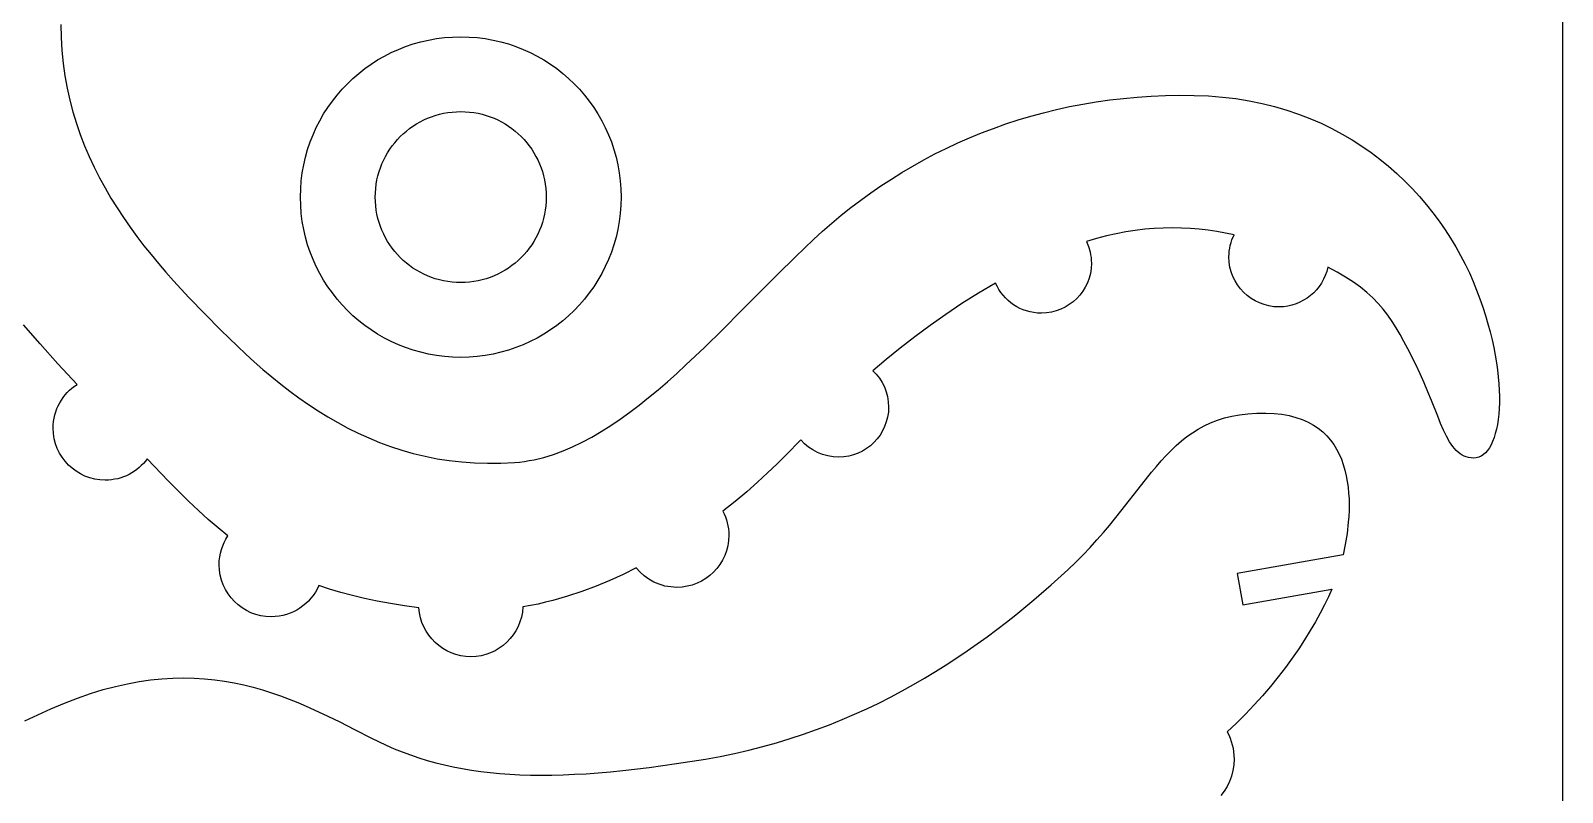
# Model space of a CAD drawing. Extents: x -3005 to 3005, y -2434 to 2434.
# Drawn here: x -1782 to -60, y 469 to 1326 of the extents above; entities that cross this region are included whole.
import ezdxf

# ---------------------------------------------------------------- set-up
doc = ezdxf.new("R2010")
doc.units = 0
doc.header["$MEASUREMENT"] = 0
doc.layers.get('0').update_dxf_attribs({"linetype": 'CONTINUOUS'})

msp = doc.modelspace()

# ---------------------------------------------------------------- linework, layer by layer
for p, q in [((-60.1, 2434), (-60.1, -2434)), ((-1748.4, 1333.1), (-1748.2, 1318.3)), ((-1748.2, 1318.3), (-1747.3, 1303.7)), ((-1360.8, 1308.3), (-1352.4, 1311.2)), ((-1352.4, 1311.2), (-1343.8, 1313.6)), ((-1343.8, 1313.6), (-1335.1, 1315.6)), ((-1335.1, 1315.6), (-1326.2, 1317.2)), ((-1326.2, 1317.2), (-1317.2, 1318.3)), ((-1317.2, 1318.3), (-1308, 1319)), ((-1308, 1319), (-1298.8, 1319.3)), ((-1298.8, 1319.3), (-1289.5, 1319)), ((-1289.5, 1319), (-1280.3, 1318.3)), ((-1280.3, 1318.3), (-1271.3, 1317.2)), ((-1271.3, 1317.2), (-1262.4, 1315.6)), ((-1262.4, 1315.6), (-1253.7, 1313.6)), ((-1253.7, 1313.6), (-1245.2, 1311.2)), ((-1245.2, 1311.2), (-1236.8, 1308.3)), ((-1747.3, 1303.7), (-1745.9, 1289.4)), ((-1399.6, 1288.5), (-1392.3, 1293.2)), ((-1392.3, 1293.2), (-1384.7, 1297.5)), ((-1384.7, 1297.5), (-1376.9, 1301.5)), ((-1376.9, 1301.5), (-1368.9, 1305.1)), ((-1368.9, 1305.1), (-1360.8, 1308.3)), ((-1236.8, 1308.3), (-1228.6, 1305.1)), ((-1228.6, 1305.1), (-1220.6, 1301.5)), ((-1220.6, 1301.5), (-1212.8, 1297.5)), ((-1212.8, 1297.5), (-1205.3, 1293.2)), ((-1205.3, 1293.2), (-1198, 1288.5)), ((-1745.9, 1289.4), (-1743.9, 1275.3)), ((-1743.9, 1275.3), (-1741.5, 1261.6)), ((-1420, 1272.4), (-1413.4, 1278.1)), ((-1413.4, 1278.1), (-1406.6, 1283.5)), ((-1406.6, 1283.5), (-1399.6, 1288.5)), ((-1198, 1288.5), (-1190.9, 1283.5)), ((-1190.9, 1283.5), (-1184.1, 1278.1)), ((-1184.1, 1278.1), (-1177.6, 1272.4)), ((-1741.5, 1261.6), (-1738.5, 1248.1)), ((-1437.9, 1253.7), (-1432.2, 1260.2)), ((-1432.2, 1260.2), (-1426.3, 1266.5)), ((-1426.3, 1266.5), (-1420, 1272.4)), ((-1177.6, 1272.4), (-1171.3, 1266.5)), ((-1171.3, 1266.5), (-1165.3, 1260.2)), ((-1165.3, 1260.2), (-1159.7, 1253.7)), ((-1738.5, 1248.1), (-1735, 1234.9)), ((-1448.3, 1239.8), (-1443.2, 1246.8)), ((-1443.2, 1246.8), (-1437.9, 1253.7)), ((-1159.7, 1253.7), (-1154.3, 1246.8)), ((-1154.3, 1246.8), (-1149.3, 1239.8)), ((-628.9, 1237.4), (-614.2, 1240.7)), ((-614.2, 1240.7), (-599.3, 1243.5)), ((-599.3, 1243.5), (-584.3, 1246.1)), ((-584.3, 1246.1), (-569, 1248.2)), ((-569, 1248.2), (-553.6, 1250)), ((-553.6, 1250), (-538.1, 1251.5)), ((-538.1, 1251.5), (-522.3, 1252.5)), ((-522.3, 1252.5), (-506.4, 1253.2)), ((-506.4, 1253.2), (-490.4, 1253.5)), ((-490.4, 1253.5), (-474.1, 1253.4)), ((-474.1, 1253.4), (-458, 1252.7)), ((-458, 1252.7), (-442.4, 1251.5)), ((-442.4, 1251.5), (-427.1, 1249.7)), ((-427.1, 1249.7), (-412.2, 1247.3)), ((-412.2, 1247.3), (-397.8, 1244.3)), ((-397.8, 1244.3), (-383.7, 1240.8)), ((-383.7, 1240.8), (-370, 1236.8)), ((-1735, 1234.9), (-1731, 1221.9)), ((-1461.3, 1217.1), (-1457.3, 1224.9)), ((-1457.3, 1224.9), (-1453, 1232.5)), ((-1453, 1232.5), (-1448.3, 1239.8)), ((-1348.6, 1221.2), (-1344.6, 1223.5)), ((-1344.6, 1223.5), (-1340.5, 1225.7)), ((-1340.5, 1225.7), (-1336.2, 1227.6)), ((-1336.2, 1227.6), (-1331.8, 1229.3)), ((-1331.8, 1229.3), (-1327.4, 1230.8)), ((-1327.4, 1230.8), (-1322.8, 1232.1)), ((-1322.8, 1232.1), (-1318.1, 1233.2)), ((-1318.1, 1233.2), (-1313.4, 1234)), ((-1313.4, 1234), (-1308.6, 1234.6)), ((-1308.6, 1234.6), (-1303.7, 1235)), ((-1303.7, 1235), (-1298.8, 1235.1)), ((-1298.8, 1235.1), (-1293.8, 1235)), ((-1293.8, 1235), (-1288.9, 1234.6)), ((-1288.9, 1234.6), (-1284.1, 1234)), ((-1284.1, 1234), (-1279.4, 1233.2)), ((-1279.4, 1233.2), (-1274.7, 1232.1)), ((-1274.7, 1232.1), (-1270.2, 1230.8)), ((-1270.2, 1230.8), (-1265.7, 1229.3)), ((-1265.7, 1229.3), (-1261.3, 1227.6)), ((-1261.3, 1227.6), (-1257.1, 1225.7)), ((-1257.1, 1225.7), (-1252.9, 1223.5)), ((-1252.9, 1223.5), (-1248.9, 1221.2)), ((-1149.3, 1239.8), (-1144.6, 1232.5)), ((-1144.6, 1232.5), (-1140.2, 1224.9)), ((-1140.2, 1224.9), (-1136.3, 1217.1)), ((-685.9, 1221.2), (-671.9, 1225.7)), ((-671.9, 1225.7), (-657.8, 1230)), ((-657.8, 1230), (-643.4, 1233.9)), ((-643.4, 1233.9), (-628.9, 1237.4)), ((-370, 1236.8), (-356.8, 1232.3)), ((-356.8, 1232.3), (-343.9, 1227.4)), ((-343.9, 1227.4), (-331.5, 1222)), ((-1731, 1221.9), (-1726.6, 1209.2)), ((-1726.6, 1209.2), (-1721.8, 1196.7)), ((-1468.1, 1201), (-1464.9, 1209.1)), ((-1464.9, 1209.1), (-1461.3, 1217.1)), ((-1369.9, 1203.6), (-1366.8, 1207)), ((-1366.8, 1207), (-1363.4, 1210.2)), ((-1363.4, 1210.2), (-1359.9, 1213.2)), ((-1359.9, 1213.2), (-1356.3, 1216)), ((-1356.3, 1216), (-1352.5, 1218.7)), ((-1352.5, 1218.7), (-1348.6, 1221.2)), ((-1248.9, 1221.2), (-1245, 1218.7)), ((-1245, 1218.7), (-1241.2, 1216)), ((-1241.2, 1216), (-1237.6, 1213.2)), ((-1237.6, 1213.2), (-1234.1, 1210.2)), ((-1234.1, 1210.2), (-1230.8, 1207)), ((-1230.8, 1207), (-1227.6, 1203.6)), ((-1136.3, 1217.1), (-1132.6, 1209.1)), ((-1132.6, 1209.1), (-1129.4, 1201)), ((-739.8, 1199.9), (-726.6, 1205.7)), ((-726.6, 1205.7), (-713.2, 1211.2)), ((-713.2, 1211.2), (-699.7, 1216.3)), ((-699.7, 1216.3), (-685.9, 1221.2)), ((-331.5, 1222), (-319.5, 1216.2)), ((-319.5, 1216.2), (-307.8, 1209.9)), ((-307.8, 1209.9), (-296.5, 1203.3)), ((-1721.8, 1196.7), (-1716.6, 1184.5)), ((-1473.4, 1184), (-1471, 1192.6)), ((-1471, 1192.6), (-1468.1, 1201)), ((-1383.3, 1184.8), (-1381, 1188.8)), ((-1381, 1188.8), (-1378.5, 1192.7)), ((-1378.5, 1192.7), (-1375.8, 1196.5)), ((-1375.8, 1196.5), (-1373, 1200.1)), ((-1373, 1200.1), (-1369.9, 1203.6)), ((-1227.6, 1203.6), (-1224.6, 1200.1)), ((-1224.6, 1200.1), (-1221.7, 1196.5)), ((-1221.7, 1196.5), (-1219, 1192.7)), ((-1219, 1192.7), (-1216.5, 1188.8)), ((-1216.5, 1188.8), (-1214.2, 1184.8)), ((-1129.4, 1201), (-1126.6, 1192.6)), ((-1126.6, 1192.6), (-1124.2, 1184)), ((-765.6, 1187.5), (-752.8, 1193.8)), ((-752.8, 1193.8), (-739.8, 1199.9)), ((-296.5, 1203.3), (-285.7, 1196.4)), ((-285.7, 1196.4), (-275.2, 1189.1)), ((-275.2, 1189.1), (-265.2, 1181.5)), ((-1716.6, 1184.5), (-1711, 1172.5)), ((-1711, 1172.5), (-1705.1, 1160.8)), ((-1477, 1166.4), (-1475.4, 1175.3)), ((-1475.4, 1175.3), (-1473.4, 1184)), ((-1390.6, 1167.6), (-1389.1, 1172)), ((-1389.1, 1172), (-1387.4, 1176.4)), ((-1387.4, 1176.4), (-1385.4, 1180.7)), ((-1385.4, 1180.7), (-1383.3, 1184.8)), ((-1214.2, 1184.8), (-1212.1, 1180.7)), ((-1212.1, 1180.7), (-1210.2, 1176.4)), ((-1210.2, 1176.4), (-1208.5, 1172)), ((-1208.5, 1172), (-1206.9, 1167.6)), ((-1124.2, 1184), (-1122.1, 1175.3)), ((-1122.1, 1175.3), (-1120.6, 1166.4)), ((-802.7, 1166.8), (-790.5, 1173.9)), ((-790.5, 1173.9), (-778.1, 1180.8)), ((-778.1, 1180.8), (-765.6, 1187.5)), ((-265.2, 1181.5), (-255.5, 1173.6)), ((-255.5, 1173.6), (-246.2, 1165.4)), ((-1705.1, 1160.8), (-1698.8, 1149.2)), ((-1478.8, 1148.3), (-1478.1, 1157.4)), ((-1478.1, 1157.4), (-1477, 1166.4)), ((-1393.8, 1153.6), (-1393, 1158.4)), ((-1393, 1158.4), (-1391.9, 1163)), ((-1391.9, 1163), (-1390.6, 1167.6)), ((-1206.9, 1167.6), (-1205.6, 1163)), ((-1205.6, 1163), (-1204.6, 1158.4)), ((-1204.6, 1158.4), (-1203.7, 1153.6)), ((-1120.6, 1166.4), (-1119.4, 1157.4)), ((-1119.4, 1157.4), (-1118.7, 1148.3)), ((-826.3, 1151.6), (-814.6, 1159.3)), ((-814.6, 1159.3), (-802.7, 1166.8)), ((-246.2, 1165.4), (-237.3, 1157)), ((-237.3, 1157), (-228.8, 1148.3)), ((-1698.8, 1149.2), (-1692.2, 1137.9)), ((-1692.2, 1137.9), (-1685.3, 1126.8)), ((-1479.1, 1139), (-1478.8, 1148.3)), ((-1478.8, 1129.7), (-1479.1, 1139)), ((-1394.9, 1139), (-1394.8, 1143.9)), ((-1394.8, 1134), (-1394.9, 1139)), ((-1394.8, 1143.9), (-1394.4, 1148.8)), ((-1394.4, 1148.8), (-1393.8, 1153.6)), ((-1203.7, 1153.6), (-1203.1, 1148.8)), ((-1203.1, 1148.8), (-1202.7, 1143.9)), ((-1202.7, 1143.9), (-1202.6, 1139)), ((-1202.6, 1139), (-1202.7, 1134)), ((-1118.7, 1148.3), (-1118.5, 1139)), ((-1118.5, 1139), (-1118.7, 1129.7)), ((-849.1, 1135.5), (-837.8, 1143.7)), ((-837.8, 1143.7), (-826.3, 1151.6)), ((-228.8, 1148.3), (-220.7, 1139.5)), ((-220.7, 1139.5), (-212.9, 1130.4)), ((-1685.3, 1126.8), (-1678.1, 1115.9)), ((-1478.1, 1120.5), (-1478.8, 1129.7)), ((-1477, 1111.5), (-1478.1, 1120.5)), ((-1394.4, 1129.1), (-1394.8, 1134)), ((-1393.8, 1124.3), (-1394.4, 1129.1)), ((-1393, 1119.6), (-1393.8, 1124.3)), ((-1391.9, 1115), (-1393, 1119.6)), ((-1204.6, 1119.6), (-1205.6, 1115)), ((-1203.7, 1124.3), (-1204.6, 1119.6)), ((-1203.1, 1129.1), (-1203.7, 1124.3)), ((-1202.7, 1134), (-1203.1, 1129.1)), ((-1119.4, 1120.5), (-1120.6, 1111.5)), ((-1118.7, 1129.7), (-1119.4, 1120.5)), ((-871, 1118.5), (-860.2, 1127.1)), ((-860.2, 1127.1), (-849.1, 1135.5)), ((-212.9, 1130.4), (-205.6, 1121.2)), ((-205.6, 1121.2), (-198.6, 1111.8)), ((-1678.1, 1115.9), (-1670.6, 1105.2)), ((-1670.6, 1105.2), (-1663, 1094.7)), ((-1475.4, 1102.6), (-1477, 1111.5)), ((-1473.4, 1093.9), (-1475.4, 1102.6)), ((-1390.6, 1110.4), (-1391.9, 1115)), ((-1389.1, 1105.9), (-1390.6, 1110.4)), ((-1387.4, 1101.6), (-1389.1, 1105.9)), ((-1208.5, 1105.9), (-1210.2, 1101.6)), ((-1206.9, 1110.4), (-1208.5, 1105.9)), ((-1205.6, 1115), (-1206.9, 1110.4)), ((-1122.1, 1102.6), (-1124.2, 1093.9)), ((-1120.6, 1111.5), (-1122.1, 1102.6)), ((-892, 1100.5), (-881.6, 1109.6)), ((-881.6, 1109.6), (-871, 1118.5)), ((-529.7, 1102.7), (-540.3, 1101.4)), ((-519.2, 1103.6), (-529.7, 1102.7)), ((-508.9, 1104.1), (-519.2, 1103.6)), ((-498.6, 1104.3), (-508.9, 1104.1)), ((-488.4, 1104.1), (-498.6, 1104.3)), ((-478.4, 1103.6), (-488.4, 1104.1)), ((-468.4, 1102.8), (-478.4, 1103.6)), ((-458.5, 1101.6), (-468.4, 1102.8)), ((-198.6, 1111.8), (-192, 1102.3)), ((-192, 1102.3), (-185.8, 1092.8)), ((-1663, 1094.7), (-1655.1, 1084.3)), ((-1471, 1085.4), (-1473.4, 1093.9)), ((-1468.1, 1077), (-1471, 1085.4)), ((-1385.4, 1097.3), (-1387.4, 1101.6)), ((-1383.3, 1093.1), (-1385.4, 1097.3)), ((-1381, 1089.1), (-1383.3, 1093.1)), ((-1378.5, 1085.2), (-1381, 1089.1)), ((-1375.8, 1081.5), (-1378.5, 1085.2)), ((-1219, 1085.2), (-1221.7, 1081.5)), ((-1216.5, 1089.1), (-1219, 1085.2)), ((-1214.2, 1093.1), (-1216.5, 1089.1)), ((-1212.1, 1097.3), (-1214.2, 1093.1)), ((-1210.2, 1101.6), (-1212.1, 1097.3)), ((-1126.6, 1085.4), (-1129.4, 1077)), ((-1124.2, 1093.9), (-1126.6, 1085.4)), ((-922.3, 1071.9), (-902.2, 1091.2)), ((-902.2, 1091.2), (-892, 1100.5)), ((-584, 1092.3), (-595.3, 1088.9)), ((-595.3, 1088.9), (-592.9, 1083.2)), ((-572.8, 1095.2), (-584, 1092.3)), ((-561.8, 1097.7), (-572.8, 1095.2)), ((-551, 1099.7), (-561.8, 1097.7)), ((-540.3, 1101.4), (-551, 1099.7)), ((-448.7, 1100.2), (-458.5, 1101.6)), ((-438.9, 1098.5), (-448.7, 1100.2)), ((-429.2, 1096.6), (-438.9, 1098.5)), ((-433.5, 1084.6), (-432.7, 1087.7)), ((-432.7, 1087.7), (-431.7, 1090.8)), ((-431.7, 1090.8), (-429.2, 1096.6)), ((-185.8, 1092.8), (-180, 1083.1)), ((-1655.1, 1084.3), (-1647, 1074.2)), ((-1647, 1074.2), (-1638.7, 1064.2)), ((-1464.9, 1068.8), (-1468.1, 1077)), ((-1461.3, 1060.8), (-1464.9, 1068.8)), ((-1373, 1077.8), (-1375.8, 1081.5)), ((-1369.9, 1074.3), (-1373, 1077.8)), ((-1366.8, 1071), (-1369.9, 1074.3)), ((-1363.4, 1067.8), (-1366.8, 1071)), ((-1230.8, 1071), (-1234.1, 1067.8)), ((-1227.6, 1074.3), (-1230.8, 1071)), ((-1224.6, 1077.8), (-1227.6, 1074.3)), ((-1221.7, 1081.5), (-1224.6, 1077.8)), ((-1132.6, 1068.8), (-1136.3, 1060.8)), ((-1129.4, 1077), (-1132.6, 1068.8)), ((-942.5, 1052), (-922.3, 1071.9)), ((-592.9, 1083.2), (-591.1, 1077.2)), ((-591.1, 1077.2), (-590.5, 1074.1)), ((-590.5, 1074.1), (-590.1, 1071)), ((-590.1, 1071), (-589.8, 1067.8)), ((-435, 1071.6), (-434.9, 1075)), ((-434.7, 1065.9), (-435, 1071.6)), ((-434.9, 1075), (-434.6, 1078.2)), ((-434.6, 1078.2), (-434.1, 1081.5)), ((-434.1, 1081.5), (-433.5, 1084.6)), ((-180, 1083.1), (-174.5, 1073.4)), ((-174.5, 1073.4), (-169.4, 1063.6)), ((-1638.7, 1064.2), (-1630.3, 1054.4)), ((-1630.3, 1054.4), (-1621.8, 1044.8)), ((-1457.3, 1053), (-1461.3, 1060.8)), ((-1453, 1045.5), (-1457.3, 1053)), ((-1359.9, 1064.8), (-1363.4, 1067.8)), ((-1356.3, 1061.9), (-1359.9, 1064.8)), ((-1352.5, 1059.2), (-1356.3, 1061.9)), ((-1348.6, 1056.7), (-1352.5, 1059.2)), ((-1344.6, 1054.4), (-1348.6, 1056.7)), ((-1340.5, 1052.3), (-1344.6, 1054.4)), ((-1336.2, 1050.4), (-1340.5, 1052.3)), ((-1257.1, 1052.3), (-1261.3, 1050.4)), ((-1252.9, 1054.4), (-1257.1, 1052.3)), ((-1248.9, 1056.7), (-1252.9, 1054.4)), ((-1245, 1059.2), (-1248.9, 1056.7)), ((-1241.2, 1061.9), (-1245, 1059.2)), ((-1237.6, 1064.8), (-1241.2, 1061.9)), ((-1234.1, 1067.8), (-1237.6, 1064.8)), ((-1140.2, 1053), (-1144.6, 1045.5)), ((-1136.3, 1060.8), (-1140.2, 1053)), ((-983.4, 1010.9), (-942.5, 1052)), ((-590.8, 1053.2), (-592.2, 1047.8)), ((-590, 1058.8), (-590.8, 1053.2)), ((-589.7, 1064.5), (-590, 1058.8)), ((-589.8, 1067.8), (-589.7, 1064.5)), ((-433.9, 1060.3), (-434.7, 1065.9)), ((-432.5, 1054.9), (-433.9, 1060.3)), ((-430.6, 1049.8), (-432.5, 1054.9)), ((-326.7, 1050.8), (-328.6, 1046.5)), ((-325.1, 1055.4), (-326.7, 1050.8)), ((-323.9, 1060.1), (-325.1, 1055.4)), ((-313.4, 1054.6), (-323.9, 1060.1)), ((-303.8, 1049), (-313.4, 1054.6)), ((-169.4, 1063.6), (-164.7, 1053.9)), ((-164.7, 1053.9), (-160.4, 1044.1)), ((-1621.8, 1044.8), (-1604.4, 1026)), ((-1448.3, 1038.2), (-1453, 1045.5)), ((-1443.2, 1031.1), (-1448.3, 1038.2)), ((-1331.8, 1048.7), (-1336.2, 1050.4)), ((-1327.4, 1047.1), (-1331.8, 1048.7)), ((-1322.8, 1045.8), (-1327.4, 1047.1)), ((-1318.1, 1044.8), (-1322.8, 1045.8)), ((-1313.4, 1043.9), (-1318.1, 1044.8)), ((-1308.6, 1043.3), (-1313.4, 1043.9)), ((-1303.7, 1042.9), (-1308.6, 1043.3)), ((-1298.8, 1042.8), (-1303.7, 1042.9)), ((-1293.8, 1042.9), (-1298.8, 1042.8)), ((-1288.9, 1043.3), (-1293.8, 1042.9)), ((-1284.1, 1043.9), (-1288.9, 1043.3)), ((-1279.4, 1044.8), (-1284.1, 1043.9)), ((-1274.7, 1045.8), (-1279.4, 1044.8)), ((-1270.2, 1047.1), (-1274.7, 1045.8)), ((-1265.7, 1048.7), (-1270.2, 1047.1)), ((-1261.3, 1050.4), (-1265.7, 1048.7)), ((-1149.3, 1038.2), (-1154.3, 1031.1)), ((-1144.6, 1045.5), (-1149.3, 1038.2)), ((-697.4, 1042.2), (-716.6, 1030.9)), ((-695.7, 1038.6), (-697.4, 1042.2)), ((-693.7, 1035.1), (-695.7, 1038.6)), ((-691.5, 1031.7), (-693.7, 1035.1)), ((-596.5, 1037.8), (-599.3, 1033.1)), ((-594.1, 1042.7), (-596.5, 1037.8)), ((-592.2, 1047.8), (-594.1, 1042.7)), ((-428.2, 1044.9), (-430.6, 1049.8)), ((-425.4, 1040.2), (-428.2, 1044.9)), ((-422.2, 1035.9), (-425.4, 1040.2)), ((-418.6, 1031.9), (-422.2, 1035.9)), ((-336.5, 1034.8), (-339.7, 1031.3)), ((-333.5, 1038.4), (-336.5, 1034.8)), ((-330.9, 1042.3), (-333.5, 1038.4)), ((-328.6, 1046.5), (-330.9, 1042.3)), ((-295, 1043.3), (-303.8, 1049)), ((-287.1, 1037.6), (-295, 1043.3)), ((-279.8, 1031.6), (-287.1, 1037.6)), ((-160.4, 1044.1), (-156.5, 1034.3)), ((-156.5, 1034.3), (-152.9, 1024.7)), ((-1604.4, 1026), (-1586.7, 1007.5)), ((-1437.9, 1024.3), (-1443.2, 1031.1)), ((-1432.2, 1017.8), (-1437.9, 1024.3)), ((-1426.3, 1011.5), (-1432.2, 1017.8)), ((-1165.3, 1017.8), (-1171.3, 1011.5)), ((-1159.7, 1024.3), (-1165.3, 1017.8)), ((-1154.3, 1031.1), (-1159.7, 1024.3)), ((-735.2, 1019.1), (-753.4, 1006.9)), ((-716.6, 1030.9), (-735.2, 1019.1)), ((-689, 1028.5), (-691.5, 1031.7)), ((-686.3, 1025.6), (-689, 1028.5)), ((-683.4, 1022.8), (-686.3, 1025.6)), ((-680.3, 1020.2), (-683.4, 1022.8)), ((-677.1, 1017.8), (-680.3, 1020.2)), ((-673.6, 1015.7), (-677.1, 1017.8)), ((-614.5, 1018), (-619.1, 1015.1)), ((-610.1, 1021.2), (-614.5, 1018)), ((-606.2, 1024.8), (-610.1, 1021.2)), ((-602.5, 1028.8), (-606.2, 1024.8)), ((-599.3, 1033.1), (-602.5, 1028.8)), ((-414.6, 1028.3), (-418.6, 1031.9)), ((-410.2, 1025), (-414.6, 1028.3)), ((-405.6, 1022.2), (-410.2, 1025)), ((-400.7, 1019.9), (-405.6, 1022.2)), ((-395.5, 1018), (-400.7, 1019.9)), ((-390.2, 1016.6), (-395.5, 1018)), ((-384.6, 1015.7), (-390.2, 1016.6)), ((-368.9, 1016.3), (-373.8, 1015.7)), ((-364.2, 1017.4), (-368.9, 1016.3)), ((-359.6, 1018.8), (-364.2, 1017.4)), ((-355.2, 1020.7), (-359.6, 1018.8)), ((-351, 1022.9), (-355.2, 1020.7)), ((-347, 1025.4), (-351, 1022.9)), ((-343.2, 1028.2), (-347, 1025.4)), ((-339.7, 1031.3), (-343.2, 1028.2)), ((-273.2, 1025.5), (-279.8, 1031.6)), ((-267.2, 1019.3), (-273.2, 1025.5)), ((-261.6, 1012.8), (-267.2, 1019.3)), ((-152.9, 1024.7), (-149.6, 1015.1)), ((-1586.7, 1007.5), (-1568.6, 989.2)), ((-1420, 1005.5), (-1426.3, 1011.5)), ((-1413.4, 999.9), (-1420, 1005.5)), ((-1406.6, 994.5), (-1413.4, 999.9)), ((-1184.1, 999.9), (-1190.9, 994.5)), ((-1177.6, 1005.5), (-1184.1, 999.9)), ((-1171.3, 1011.5), (-1177.6, 1005.5)), ((-1004, 990.2), (-983.4, 1010.9)), ((-753.4, 1006.9), (-771.1, 994.5)), ((-670.1, 1013.8), (-673.6, 1015.7)), ((-666.3, 1012.2), (-670.1, 1013.8)), ((-662.5, 1010.9), (-666.3, 1012.2)), ((-658.5, 1009.8), (-662.5, 1010.9)), ((-654.4, 1009), (-658.5, 1009.8)), ((-650.2, 1008.5), (-654.4, 1009)), ((-645.9, 1008.4), (-650.2, 1008.5)), ((-640.1, 1008.7), (-645.9, 1008.4)), ((-634.6, 1009.5), (-640.1, 1008.7)), ((-629.2, 1010.9), (-634.6, 1009.5)), ((-624, 1012.8), (-629.2, 1010.9)), ((-619.1, 1015.1), (-624, 1012.8)), ((-378.8, 1015.5), (-384.6, 1015.7)), ((-373.8, 1015.7), (-378.8, 1015.5)), ((-256.4, 1006), (-261.6, 1012.8)), ((-251.5, 999.1), (-256.4, 1006)), ((-246.9, 991.8), (-251.5, 999.1)), ((-149.6, 1015.1), (-146.5, 1005.7)), ((-146.5, 1005.7), (-143.8, 996.5)), ((-1771.9, 973.8), (-1790.5, 995.3)), ((-1568.6, 989.2), (-1550, 971.2)), ((-1399.6, 989.5), (-1406.6, 994.5)), ((-1392.3, 984.8), (-1399.6, 989.5)), ((-1384.7, 980.4), (-1392.3, 984.8)), ((-1205.3, 984.8), (-1212.8, 980.4)), ((-1198, 989.5), (-1205.3, 984.8)), ((-1190.9, 994.5), (-1198, 989.5)), ((-1024.7, 969.9), (-1004, 990.2)), ((-788.2, 981.9), (-804.7, 969.1)), ((-771.1, 994.5), (-788.2, 981.9)), ((-242.5, 984.3), (-246.9, 991.8)), ((-238.2, 976.4), (-242.5, 984.3)), ((-143.8, 996.5), (-141.3, 987.4)), ((-141.3, 987.4), (-139.2, 978.4)), ((-1751.8, 951.5), (-1771.9, 973.8)), ((-1550, 971.2), (-1540.6, 962.4)), ((-1376.9, 976.5), (-1384.7, 980.4)), ((-1368.9, 972.9), (-1376.9, 976.5)), ((-1360.8, 969.6), (-1368.9, 972.9)), ((-1352.4, 966.8), (-1360.8, 969.6)), ((-1343.8, 964.4), (-1352.4, 966.8)), ((-1245.2, 966.8), (-1253.7, 964.4)), ((-1236.8, 969.6), (-1245.2, 966.8)), ((-1228.6, 972.9), (-1236.8, 969.6)), ((-1220.6, 976.5), (-1228.6, 972.9)), ((-1212.8, 980.4), (-1220.6, 976.5)), ((-1045.6, 950.2), (-1024.7, 969.9)), ((-804.7, 969.1), (-820.5, 956.4)), ((-233.9, 968.2), (-238.2, 976.4)), ((-225, 950.8), (-233.9, 968.2)), ((-139.2, 978.4), (-137.3, 969.7)), ((-137.3, 969.7), (-135.6, 961.1)), ((-1730.3, 928.3), (-1751.8, 951.5)), ((-1540.6, 962.4), (-1531, 953.7)), ((-1531, 953.7), (-1521.2, 945.2)), ((-1335.1, 962.3), (-1343.8, 964.4)), ((-1326.2, 960.8), (-1335.1, 962.3)), ((-1317.2, 959.6), (-1326.2, 960.8)), ((-1308, 958.9), (-1317.2, 959.6)), ((-1298.8, 958.7), (-1308, 958.9)), ((-1289.5, 958.9), (-1298.8, 958.7)), ((-1280.3, 959.6), (-1289.5, 958.9)), ((-1271.3, 960.8), (-1280.3, 959.6)), ((-1262.4, 962.3), (-1271.3, 960.8)), ((-1253.7, 964.4), (-1262.4, 962.3)), ((-1056, 940.6), (-1045.6, 950.2)), ((-820.5, 956.4), (-835.5, 943.7)), ((-220, 940.2), (-225, 950.8)), ((-135.6, 961.1), (-134.2, 952.7)), ((-134.2, 952.7), (-133.1, 944.6)), ((-1521.2, 945.2), (-1511.3, 936.9)), ((-1511.3, 936.9), (-1501.3, 928.7)), ((-1077, 922.2), (-1066.5, 931.3)), ((-1066.5, 931.3), (-1056, 940.6)), ((-835.5, 943.7), (-831.6, 939.6)), ((-831.6, 939.6), (-828.1, 935.2)), ((-828.1, 935.2), (-825.1, 930.5)), ((-825.1, 930.5), (-822.5, 925.4)), ((-215.4, 929.9), (-220, 940.2)), ((-133.1, 944.6), (-132.2, 936.7)), ((-132.2, 936.7), (-131.5, 929)), ((-1747.9, 910.6), (-1745.9, 913.6)), ((-1745.9, 913.6), (-1743.7, 916.4)), ((-1743.7, 916.4), (-1741.3, 919.1)), ((-1741.3, 919.1), (-1738.7, 921.6)), ((-1738.7, 921.6), (-1736.1, 924)), ((-1736.1, 924), (-1733.2, 926.2)), ((-1733.2, 926.2), (-1730.3, 928.3)), ((-1501.3, 928.7), (-1491.1, 920.8)), ((-1491.1, 920.8), (-1480.7, 913.2)), ((-1480.7, 913.2), (-1470.1, 905.8)), ((-1098.2, 905), (-1087.6, 913.5)), ((-1087.6, 913.5), (-1077, 922.2)), ((-822.5, 925.4), (-820.5, 920)), ((-820.5, 920), (-819, 914.5)), ((-819, 914.5), (-818.1, 908.6)), ((-211.2, 919.9), (-215.4, 929.9)), ((-207.3, 910.3), (-211.2, 919.9)), ((-131.5, 929), (-131.1, 921.6)), ((-131.1, 921.6), (-130.9, 914.5)), ((-130.9, 914.5), (-130.9, 907.6)), ((-1755.2, 894), (-1754.2, 897.5)), ((-1754.2, 897.5), (-1752.9, 901)), ((-1752.9, 901), (-1751.4, 904.3)), ((-1751.4, 904.3), (-1749.8, 907.5)), ((-1749.8, 907.5), (-1747.9, 910.6)), ((-1470.1, 905.8), (-1459.3, 898.6)), ((-1459.3, 898.6), (-1448.3, 891.8)), ((-1119.4, 889.3), (-1108.8, 897)), ((-1108.8, 897), (-1098.2, 905)), ((-818, 896.9), (-818.9, 891.3)), ((-818.1, 908.6), (-817.7, 902.7)), ((-817.7, 902.7), (-818, 896.9)), ((-413.7, 895.3), (-403.8, 895.9)), ((-403.8, 895.9), (-393.4, 896)), ((-393.4, 896), (-384.1, 895.6)), ((-200.3, 892.4), (-207.3, 910.3)), ((-131.2, 901), (-131.6, 894.7)), ((-130.9, 907.6), (-131.2, 901)), ((-1757.1, 879), (-1757, 882.9)), ((-1756.8, 873), (-1757.1, 879)), ((-1757, 882.9), (-1756.7, 886.7)), ((-1756.7, 886.7), (-1756.1, 890.4)), ((-1756.1, 890.4), (-1755.2, 894)), ((-1448.3, 891.8), (-1437.1, 885.3)), ((-1437.1, 885.3), (-1425.7, 879.2)), ((-1425.7, 879.2), (-1414.1, 873.4)), ((-1140.8, 875.3), (-1130.1, 882)), ((-1130.1, 882), (-1119.4, 889.3)), ((-822.2, 880.8), (-824.5, 875.9)), ((-820.3, 886), (-822.2, 880.8)), ((-818.9, 891.3), (-820.3, 886)), ((-469.5, 878), (-462.7, 881.8)), ((-462.7, 881.8), (-455.6, 885.1)), ((-455.6, 885.1), (-448, 888)), ((-448, 888), (-440.1, 890.5)), ((-440.1, 890.5), (-431.8, 892.6)), ((-431.8, 892.6), (-423, 894.1)), ((-423, 894.1), (-413.7, 895.3)), ((-384.1, 895.6), (-375.4, 894.7)), ((-375.4, 894.7), (-367.2, 893.2)), ((-367.2, 893.2), (-359.7, 891.2)), ((-359.7, 891.2), (-352.6, 888.8)), ((-352.6, 888.8), (-346.1, 885.9)), ((-346.1, 885.9), (-340.1, 882.6)), ((-340.1, 882.6), (-334.6, 878.9)), ((-334.6, 878.9), (-329.6, 874.8)), ((-197, 884.3), (-200.3, 892.4)), ((-193.7, 876.8), (-197, 884.3)), ((-133.2, 883.2), (-134.2, 877.9)), ((-132.3, 888.8), (-133.2, 883.2)), ((-131.6, 894.7), (-132.3, 888.8)), ((-1756, 867.2), (-1756.8, 873)), ((-1754.5, 861.6), (-1756, 867.2)), ((-1752.5, 856.3), (-1754.5, 861.6)), ((-1414.1, 873.4), (-1402.2, 868)), ((-1402.2, 868), (-1390.1, 863)), ((-1390.1, 863), (-1377.7, 858.4)), ((-1173, 858), (-1162.2, 863.2)), ((-1162.2, 863.2), (-1151.5, 869)), ((-1151.5, 869), (-1140.8, 875.3)), ((-916.3, 865.8), (-933.3, 848.5)), ((-912.2, 861.6), (-916.3, 865.8)), ((-907.7, 857.8), (-912.2, 861.6)), ((-834.2, 862.9), (-838.2, 859.3)), ((-830.6, 866.9), (-834.2, 862.9)), ((-827.3, 871.3), (-830.6, 866.9)), ((-824.5, 875.9), (-827.3, 871.3)), ((-494.3, 859.5), (-488.4, 864.7)), ((-488.4, 864.7), (-482.4, 869.5)), ((-482.4, 869.5), (-476.1, 873.9)), ((-476.1, 873.9), (-469.5, 878)), ((-329.6, 874.8), (-325.1, 870.4)), ((-325.1, 870.4), (-320.9, 865.6)), ((-320.9, 865.6), (-317.2, 860.6)), ((-190.4, 869.9), (-193.7, 876.8)), ((-186.9, 863.8), (-190.4, 869.9)), ((-183.3, 858.4), (-186.9, 863.8)), ((-138.5, 864.2), (-140.3, 860.4)), ((-136.9, 868.4), (-138.5, 864.2)), ((-135.5, 872.9), (-136.9, 868.4)), ((-134.2, 877.9), (-135.5, 872.9)), ((-1750.1, 851.1), (-1752.5, 856.3)), ((-1747.1, 846.3), (-1750.1, 851.1)), ((-1743.8, 841.8), (-1747.1, 846.3)), ((-1651.3, 844.6), (-1653.4, 841.9)), ((-1627.5, 819.6), (-1651.3, 844.6)), ((-1377.7, 858.4), (-1365.1, 854.3)), ((-1365.1, 854.3), (-1352.2, 850.6)), ((-1352.2, 850.6), (-1339, 847.4)), ((-1339, 847.4), (-1325.5, 844.7)), ((-1325.5, 844.7), (-1311.8, 842.6)), ((-1216.4, 843.5), (-1205.5, 846.1)), ((-1205.5, 846.1), (-1194.6, 849.5)), ((-1194.6, 849.5), (-1183.8, 853.4)), ((-1183.8, 853.4), (-1173, 858)), ((-933.3, 848.5), (-943.1, 838.9)), ((-902.8, 854.5), (-907.7, 857.8)), ((-897.6, 851.7), (-902.8, 854.5)), ((-892, 849.5), (-897.6, 851.7)), ((-886.2, 847.8), (-892, 849.5)), ((-880.2, 846.8), (-886.2, 847.8)), ((-873.9, 846.5), (-880.2, 846.8)), ((-868.2, 846.8), (-873.9, 846.5)), ((-862.6, 847.6), (-868.2, 846.8)), ((-857.2, 849), (-862.6, 847.6)), ((-852, 850.9), (-857.2, 849)), ((-847.1, 853.3), (-852, 850.9)), ((-842.5, 856.1), (-847.1, 853.3)), ((-838.2, 859.3), (-842.5, 856.1)), ((-511.1, 842.3), (-505.6, 848.3)), ((-505.6, 848.3), (-500, 854.1)), ((-500, 854.1), (-494.3, 859.5)), ((-317.2, 860.6), (-314, 855.3)), ((-314, 855.3), (-311.1, 849.7)), ((-311.1, 849.7), (-308.6, 844)), ((-308.6, 844), (-306.4, 838)), ((-181.4, 856), (-183.3, 858.4)), ((-179.4, 853.9), (-181.4, 856)), ((-177.4, 852), (-179.4, 853.9)), ((-175.2, 850.3), (-177.4, 852)), ((-172.9, 848.8), (-175.2, 850.3)), ((-170.6, 847.6), (-172.9, 848.8)), ((-168.1, 846.7), (-170.6, 847.6)), ((-165.5, 846), (-168.1, 846.7)), ((-162.7, 845.6), (-165.5, 846)), ((-159.8, 845.4), (-162.7, 845.6)), ((-156.9, 845.7), (-159.8, 845.4)), ((-154.1, 846.4), (-156.9, 845.7)), ((-151.4, 847.6), (-154.1, 846.4)), ((-148.9, 849.3), (-151.4, 847.6)), ((-146.5, 851.4), (-148.9, 849.3)), ((-144.3, 854), (-146.5, 851.4)), ((-142.2, 857), (-144.3, 854)), ((-140.3, 860.4), (-142.2, 857)), ((-1740, 837.6), (-1743.8, 841.8)), ((-1735.8, 833.9), (-1740, 837.6)), ((-1731.3, 830.5), (-1735.8, 833.9)), ((-1726.5, 827.6), (-1731.3, 830.5)), ((-1721.4, 825.1), (-1726.5, 827.6)), ((-1671.7, 827.1), (-1674.8, 825.6)), ((-1668.7, 828.7), (-1671.7, 827.1)), ((-1665.8, 830.5), (-1668.7, 828.7)), ((-1663.1, 832.5), (-1665.8, 830.5)), ((-1660.5, 834.7), (-1663.1, 832.5)), ((-1658, 836.9), (-1660.5, 834.7)), ((-1655.6, 839.3), (-1658, 836.9)), ((-1653.4, 841.9), (-1655.6, 839.3)), ((-1311.8, 842.6), (-1297.7, 841)), ((-1297.7, 841), (-1283.3, 839.9)), ((-1283.3, 839.9), (-1268.6, 839.5)), ((-1268.6, 839.5), (-1253.6, 839.6)), ((-1253.6, 839.6), (-1238.2, 840.4)), ((-1238.2, 840.4), (-1232.8, 840.9)), ((-1232.8, 840.9), (-1227.3, 841.6)), ((-1227.3, 841.6), (-1221.8, 842.5)), ((-1221.8, 842.5), (-1216.4, 843.5)), ((-953.7, 828.8), (-965.1, 818.4)), ((-943.1, 838.9), (-953.7, 828.8)), ((-533, 815.6), (-522, 829.4)), ((-522, 829.4), (-516.6, 836)), ((-516.6, 836), (-511.1, 842.3)), ((-306.4, 838), (-304.6, 831.9)), ((-304.6, 831.9), (-303.1, 825.6)), ((-1716, 823.1), (-1721.4, 825.1)), ((-1710.4, 821.7), (-1716, 823.1)), ((-1704.6, 820.8), (-1710.4, 821.7)), ((-1698.6, 820.5), (-1704.6, 820.8)), ((-1695, 820.6), (-1698.6, 820.5)), ((-1691.4, 820.9), (-1695, 820.6)), ((-1688, 821.5), (-1691.4, 820.9)), ((-1684.5, 822.2), (-1688, 821.5)), ((-1681.2, 823.1), (-1684.5, 822.2)), ((-1677.9, 824.3), (-1681.2, 823.1)), ((-1674.8, 825.6), (-1677.9, 824.3)), ((-1616, 808), (-1627.5, 819.6)), ((-965.1, 818.4), (-977.3, 807.6)), ((-556.4, 785.6), (-533, 815.6)), ((-303.1, 825.6), (-301.9, 819.2)), ((-301.9, 819.2), (-301, 812.7)), ((-301, 812.7), (-300.4, 806.1)), ((-1604.8, 796.9), (-1616, 808)), ((-1593.7, 786.4), (-1604.8, 796.9)), ((-990.3, 796.7), (-1004, 785.6)), ((-977.3, 807.6), (-990.3, 796.7)), ((-300.4, 806.1), (-300, 799.5)), ((-300, 799.5), (-299.9, 792.9)), ((-299.9, 792.9), (-300, 786.3)), ((-1582.7, 776.4), (-1593.7, 786.4)), ((-1571.7, 766.9), (-1582.7, 776.4)), ((-1004, 785.6), (-1002.5, 782.5)), ((-1002.5, 782.5), (-1001.1, 779.3)), ((-1001.1, 779.3), (-1000, 776)), ((-1000, 776), (-999.1, 772.7)), ((-569.3, 769.7), (-556.4, 785.6)), ((-300.3, 779.7), (-300.8, 773.2)), ((-300, 786.3), (-300.3, 779.7)), ((-1560.6, 757.9), (-1571.7, 766.9)), ((-1562.8, 754.3), (-1560.6, 757.9)), ((-999.1, 772.7), (-998.3, 769.2)), ((-998.3, 769.2), (-997.8, 765.7)), ((-997.8, 765.7), (-997.4, 762.2)), ((-997.3, 758.5), (-997.6, 752.5)), ((-997.4, 762.2), (-997.3, 758.5)), ((-583.4, 753.3), (-576.1, 761.5)), ((-576.1, 761.5), (-569.3, 769.7)), ((-302.2, 760.4), (-304.2, 748.2)), ((-300.8, 773.2), (-302.2, 760.4)), ((-1569, 738.5), (-1567.9, 742.7)), ((-1567.9, 742.7), (-1566.5, 746.7)), ((-1566.5, 746.7), (-1564.8, 750.6)), ((-1564.8, 750.6), (-1562.8, 754.3)), ((-1000, 741.1), (-1001.9, 735.7)), ((-998.5, 746.7), (-1000, 741.1)), ((-997.6, 752.5), (-998.5, 746.7)), ((-598.9, 736.6), (-590.9, 745)), ((-590.9, 745), (-583.4, 753.3)), ((-304.2, 748.2), (-306.6, 736.7)), ((-1570.5, 725.4), (-1570.3, 729.9)), ((-1570.2, 719.4), (-1570.5, 725.4)), ((-1570.3, 729.9), (-1569.8, 734.3)), ((-1569.8, 734.3), (-1569, 738.5)), ((-1007.3, 725.8), (-1010.7, 721.3)), ((-1004.4, 730.6), (-1007.3, 725.8)), ((-1001.9, 735.7), (-1004.4, 730.6)), ((-616.2, 719.8), (-607.3, 728.2)), ((-607.3, 728.2), (-598.9, 736.6)), ((-306.6, 736.7), (-425.7, 715.7)), ((-1569.3, 713.6), (-1570.2, 719.4)), ((-1567.8, 708), (-1569.3, 713.6)), ((-1565.9, 702.7), (-1567.8, 708)), ((-1131.3, 707.7), (-1146.7, 701.2)), ((-1116.2, 714.6), (-1131.3, 707.7)), ((-1101.5, 721.9), (-1116.2, 714.6)), ((-1097.2, 717.1), (-1101.5, 721.9)), ((-1092.5, 712.9), (-1097.2, 717.1)), ((-1087.2, 709.1), (-1092.5, 712.9)), ((-1081.6, 705.9), (-1087.2, 709.1)), ((-1028, 707.1), (-1033.1, 704.6)), ((-1023.1, 710), (-1028, 707.1)), ((-1018.6, 713.4), (-1023.1, 710)), ((-1014.5, 717.1), (-1018.6, 713.4)), ((-1010.7, 721.3), (-1014.5, 717.1)), ((-634.8, 702.8), (-616.2, 719.8)), ((-425.7, 715.7), (-419.4, 680.2)), ((-1563.4, 697.5), (-1565.9, 702.7)), ((-1560.5, 692.7), (-1563.4, 697.5)), ((-1557.1, 688.2), (-1560.5, 692.7)), ((-1464.6, 691), (-1467.2, 687.7)), ((-1462.3, 694.4), (-1464.6, 691)), ((-1460.2, 698.1), (-1462.3, 694.4)), ((-1458.4, 701.9), (-1460.2, 698.1)), ((-1446.3, 697.9), (-1458.4, 701.9)), ((-1433.8, 694.2), (-1446.3, 697.9)), ((-1420.7, 690.7), (-1433.8, 694.2)), ((-1407.1, 687.5), (-1420.7, 690.7)), ((-1178.7, 690), (-1195.1, 685.3)), ((-1162.5, 695.3), (-1178.7, 690)), ((-1146.7, 701.2), (-1162.5, 695.3)), ((-1078.6, 704.6), (-1081.6, 705.9)), ((-1075.6, 703.4), (-1078.6, 704.6)), ((-1072.5, 702.4), (-1075.6, 703.4)), ((-1069.3, 701.5), (-1072.5, 702.4)), ((-1066, 700.9), (-1069.3, 701.5)), ((-1062.7, 700.4), (-1066, 700.9)), ((-1059.3, 700.1), (-1062.7, 700.4)), ((-1055.9, 700), (-1059.3, 700.1)), ((-1049.9, 700.3), (-1055.9, 700)), ((-1044.1, 701.2), (-1049.9, 700.3)), ((-1038.5, 702.6), (-1044.1, 701.2)), ((-1033.1, 704.6), (-1038.5, 702.6)), ((-654.3, 685.9), (-634.8, 702.8)), ((-419.4, 680.2), (-319.4, 697.8)), ((-323.2, 689.2), (-327.6, 680.3)), ((-319.4, 697.8), (-323.2, 689.2)), ((-1553.3, 684), (-1557.1, 688.2)), ((-1549.2, 680.3), (-1553.3, 684)), ((-1544.7, 676.9), (-1549.2, 680.3)), ((-1539.8, 674), (-1544.7, 676.9)), ((-1534.7, 671.5), (-1539.8, 674)), ((-1486.9, 672.5), (-1490.7, 670.9)), ((-1483.1, 674.5), (-1486.9, 672.5)), ((-1479.6, 676.7), (-1483.1, 674.5)), ((-1476.2, 679.1), (-1479.6, 676.7)), ((-1473, 681.8), (-1476.2, 679.1)), ((-1470, 684.6), (-1473, 681.8)), ((-1467.2, 687.7), (-1470, 684.6)), ((-1392.8, 684.6), (-1407.1, 687.5)), ((-1377.8, 681.8), (-1392.8, 684.6)), ((-1362.2, 679.3), (-1377.8, 681.8)), ((-1345.9, 677), (-1362.2, 679.3)), ((-1345.2, 671.3), (-1345.9, 677)), ((-1229.5, 672.2), (-1230.6, 666.6)), ((-1229, 677.9), (-1229.5, 672.2)), ((-1220.4, 679.5), (-1229, 677.9)), ((-1211.9, 681.2), (-1220.4, 679.5)), ((-1203.5, 683.2), (-1211.9, 681.2)), ((-1195.1, 685.3), (-1203.5, 683.2)), ((-674.7, 669.2), (-654.3, 685.9)), ((-327.6, 680.3), (-332.4, 670.9)), ((-1529.3, 669.5), (-1534.7, 671.5)), ((-1523.7, 668.1), (-1529.3, 669.5)), ((-1517.9, 667.2), (-1523.7, 668.1)), ((-1511.9, 666.9), (-1517.9, 667.2)), ((-1507.5, 667.1), (-1511.9, 666.9)), ((-1503.1, 667.6), (-1507.5, 667.1)), ((-1498.9, 668.4), (-1503.1, 667.6)), ((-1494.7, 669.5), (-1498.9, 668.4)), ((-1490.7, 670.9), (-1494.7, 669.5)), ((-1344.1, 665.8), (-1345.2, 671.3)), ((-1342.5, 660.5), (-1344.1, 665.8)), ((-1340.3, 655.5), (-1342.5, 660.5)), ((-1337.8, 650.7), (-1340.3, 655.5)), ((-1234.3, 656.1), (-1236.8, 651.2)), ((-1232.2, 661.2), (-1234.3, 656.1)), ((-1230.6, 666.6), (-1232.2, 661.2)), ((-695.9, 652.6), (-685.2, 660.9)), ((-685.2, 660.9), (-674.7, 669.2)), ((-337.8, 661.2), (-343.6, 651.3)), ((-332.4, 670.9), (-337.8, 661.2)), ((-1334.8, 646.1), (-1337.8, 650.7)), ((-1331.4, 641.9), (-1334.8, 646.1)), ((-1327.6, 638), (-1331.4, 641.9)), ((-1323.5, 634.5), (-1327.6, 638)), ((-1246.9, 638.3), (-1251.1, 634.7)), ((-1243.2, 642.3), (-1246.9, 638.3)), ((-1239.8, 646.6), (-1243.2, 642.3)), ((-1236.8, 651.2), (-1239.8, 646.6)), ((-718, 636.4), (-706.8, 644.5)), ((-706.8, 644.5), (-695.9, 652.6)), ((-349.9, 641.1), (-356.6, 630.8)), ((-343.6, 651.3), (-349.9, 641.1)), ((-1319.1, 631.3), (-1323.5, 634.5)), ((-1314.4, 628.6), (-1319.1, 631.3)), ((-1309.4, 626.3), (-1314.4, 628.6)), ((-1304.2, 624.5), (-1309.4, 626.3)), ((-1298.8, 623.1), (-1304.2, 624.5)), ((-1293.2, 622.3), (-1298.8, 623.1)), ((-1287.4, 622), (-1293.2, 622.3)), ((-1281.6, 622.3), (-1287.4, 622)), ((-1276, 623.1), (-1281.6, 622.3)), ((-1270.5, 624.5), (-1276, 623.1)), ((-1265.2, 626.4), (-1270.5, 624.5)), ((-1260.2, 628.7), (-1265.2, 626.4)), ((-1255.5, 631.5), (-1260.2, 628.7)), ((-1251.1, 634.7), (-1255.5, 631.5)), ((-752.8, 612.9), (-741, 620.6)), ((-741, 620.6), (-729.4, 628.4)), ((-729.4, 628.4), (-718, 636.4)), ((-363.8, 620.3), (-371.5, 609.8)), ((-356.6, 630.8), (-363.8, 620.3)), ((-777.2, 597.9), (-764.9, 605.3)), ((-764.9, 605.3), (-752.8, 612.9)), ((-371.5, 609.8), (-379.6, 599.2)), ((-1701, 584.9), (-1687.2, 588.6)), ((-1687.2, 588.6), (-1673.7, 591.6)), ((-1673.7, 591.6), (-1660.4, 594)), ((-1660.4, 594), (-1647.5, 595.9)), ((-1647.5, 595.9), (-1634.9, 597.2)), ((-1634.9, 597.2), (-1622.5, 597.9)), ((-1622.5, 597.9), (-1610.4, 598.1)), ((-1610.4, 598.1), (-1598.5, 597.9)), ((-1598.5, 597.9), (-1586.9, 597.2)), ((-1586.9, 597.2), (-1575.5, 596)), ((-1575.5, 596), (-1564.4, 594.5)), ((-1564.4, 594.5), (-1553.4, 592.5)), ((-1553.4, 592.5), (-1542.7, 590.2)), ((-1542.7, 590.2), (-1532.1, 587.6)), ((-1532.1, 587.6), (-1521.8, 584.7)), ((-802.5, 583.5), (-789.8, 590.6)), ((-789.8, 590.6), (-777.2, 597.9)), ((-388.1, 588.6), (-397.1, 578.1)), ((-379.6, 599.2), (-388.1, 588.6)), ((-1759.6, 563.3), (-1744.5, 569.8)), ((-1744.5, 569.8), (-1729.6, 575.5)), ((-1729.6, 575.5), (-1715.2, 580.6)), ((-1715.2, 580.6), (-1701, 584.9)), ((-1521.8, 584.7), (-1511.6, 581.5)), ((-1511.6, 581.5), (-1501.6, 578.1)), ((-1501.6, 578.1), (-1491.8, 574.4)), ((-1491.8, 574.4), (-1482.1, 570.5)), ((-1482.1, 570.5), (-1472.5, 566.5)), ((-842.3, 563.5), (-828.8, 569.9)), ((-828.8, 569.9), (-815.6, 576.6)), ((-815.6, 576.6), (-802.5, 583.5)), ((-397.1, 578.1), (-406.5, 567.7)), ((-1789.1, 549.7), (-1759.6, 563.3)), ((-1472.5, 566.5), (-1453.8, 557.9)), ((-1453.8, 557.9), (-1435.5, 549)), ((-884.2, 545.4), (-870, 551.2)), ((-870, 551.2), (-856, 557.2)), ((-856, 557.2), (-842.3, 563.5)), ((-416.3, 557.4), (-426.5, 547.3)), ((-406.5, 567.7), (-416.3, 557.4)), ((-1435.5, 549), (-1417.7, 539.9)), ((-1417.7, 539.9), (-1400.1, 530.9)), ((-928.4, 529.8), (-913.4, 534.7)), ((-913.4, 534.7), (-898.7, 540)), ((-898.7, 540), (-884.2, 545.4)), ((-426.5, 547.3), (-437, 537.5)), ((-437, 537.5), (-435.3, 534)), ((-435.3, 534), (-433.7, 530.4)), ((-1400.1, 530.9), (-1391.3, 526.5)), ((-1391.3, 526.5), (-1382.5, 522.4)), ((-1382.5, 522.4), (-1373.5, 518.5)), ((-1373.5, 518.5), (-1364.5, 514.8)), ((-990.9, 513.2), (-974.9, 516.8)), ((-974.9, 516.8), (-959.1, 520.8)), ((-959.1, 520.8), (-943.6, 525.2)), ((-943.6, 525.2), (-928.4, 529.8)), ((-433.7, 530.4), (-432.4, 526.7)), ((-432.4, 526.7), (-431.3, 522.9)), ((-431.3, 522.9), (-430.4, 519)), ((-430.4, 519), (-429.8, 515)), ((-1364.5, 514.8), (-1355.3, 511.5)), ((-1355.3, 511.5), (-1346, 508.3)), ((-1346, 508.3), (-1336.6, 505.4)), ((-1336.6, 505.4), (-1327, 502.7)), ((-1327, 502.7), (-1317.2, 500.3)), ((-1317.2, 500.3), (-1307.3, 498.1)), ((-1087, 497.4), (-1056.1, 501.7)), ((-1056.1, 501.7), (-1023.6, 506.9)), ((-1023.6, 506.9), (-1007.1, 509.8)), ((-1007.1, 509.8), (-990.9, 513.2)), ((-429.6, 500.2), (-430.6, 493.8)), ((-429.8, 515), (-429.4, 510.9)), ((-429.3, 506.8), (-429.6, 500.2)), ((-429.4, 510.9), (-429.3, 506.8)), ((-1307.3, 498.1), (-1297.2, 496.1)), ((-1297.2, 496.1), (-1286.9, 494.4)), ((-1286.9, 494.4), (-1276.4, 492.9)), ((-1276.4, 492.9), (-1265.7, 491.6)), ((-1265.7, 491.6), (-1254.8, 490.6)), ((-1254.8, 490.6), (-1243.6, 489.8)), ((-1243.6, 489.8), (-1232.2, 489.2)), ((-1232.2, 489.2), (-1220.5, 488.9)), ((-1220.5, 488.9), (-1208.5, 488.7)), ((-1208.5, 488.7), (-1196.3, 488.8)), ((-1196.3, 488.8), (-1183.7, 489.1)), ((-1183.7, 489.1), (-1170.9, 489.7)), ((-1170.9, 489.7), (-1157.8, 490.4)), ((-1157.8, 490.4), (-1144.3, 491.4)), ((-1144.3, 491.4), (-1130.5, 492.6)), ((-1130.5, 492.6), (-1116.4, 494)), ((-1116.4, 494), (-1087, 497.4)), ((-432.2, 487.6), (-434.3, 481.7)), ((-430.6, 493.8), (-432.2, 487.6)), ((-440.3, 470.7), (-444, 465.8)), ((-437, 476.1), (-440.3, 470.7)), ((-434.3, 481.7), (-437, 476.1))]:
    msp.add_line(p, q)

doc.saveas('drawing.dxf')
